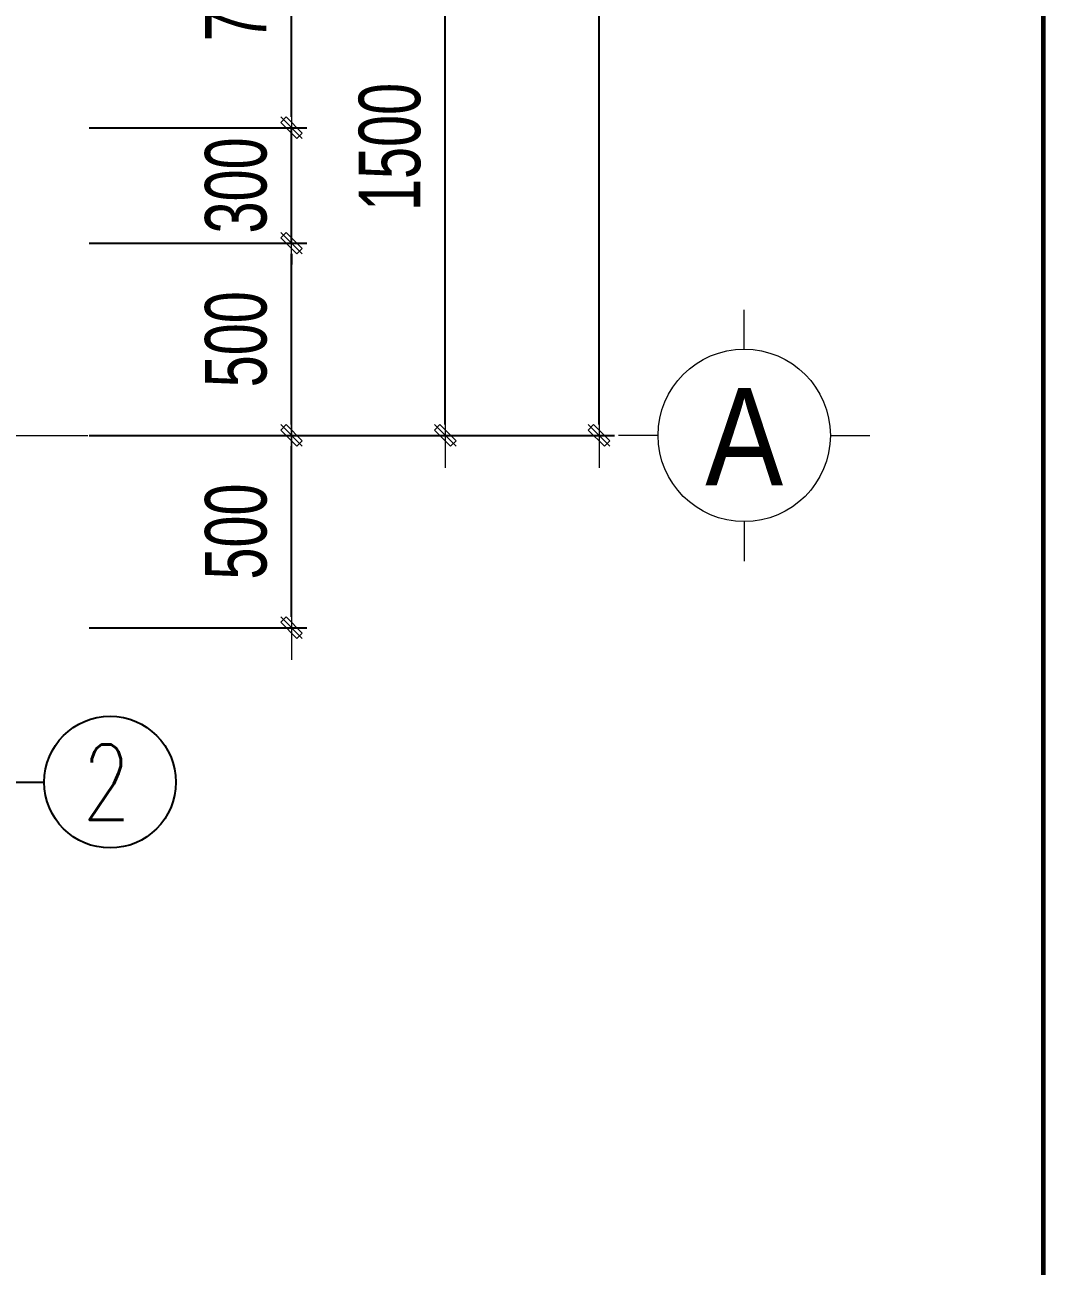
# Model space of a CAD drawing. Header units: millimetres. Extents: x -295047 to 263296, y -724756 to -308748.
# Drawn here: x -149442 to -146792, y -356019 to -352791 of the extents above; entities that cross this region are included whole.
import ezdxf
from ezdxf.enums import TextEntityAlignment as Align

# ---------------------------------------------------------------- set-up
doc = ezdxf.new("R2010")
doc.units = ezdxf.units.MM
doc.header["$MEASUREMENT"] = 0
doc.header["$PDMODE"] = 32
doc.linetypes.add('CENTERX2', pattern=[4, 2.5, -0.5, 0.5, -0.5])
doc.linetypes.add('DASHDOT', pattern=[1, 0.5, -0.25, 0, -0.25])
doc.layers.get('Defpoints').update_dxf_attribs({"color": 1})
for name, color, linetype, lineweight in [('Khungten_LCDI', 7, 'Continuous', 5), ('LC Dim', 8, 'Continuous', 18), ('LC ISO', 153, 'Continuous', 13), ('LC Net manh', 219, 'Continuous', 5), ('LC Net thay', 7, 'Continuous', 25), ('LC Net truc', 79, 'DASHDOT', 13), ('LC Text1', 3, 'Continuous', 20), ('LC Text2', 7, 'Continuous', 25)]:
    doc.layers.add(name, color=color, linetype=linetype, lineweight=lineweight)
doc.styles.add('HOATBIF', font='hoatbif.shx', dxfattribs={"width": 0.7})
doc.styles.add('Khungten', font='VHAVAN.TTF', dxfattribs={"width": 0.9, "height": 5000})
doc.styles.add('LC 1', font='VHAVANB.TTF')
doc.styles.add('LC 3', font='vnsimli.shx', dxfattribs={"width": 0.75})
doc.styles.add('Title', font='VHBLACK.TTF', dxfattribs={"width": 0.8})
doc.dimstyles.new('1-100', dxfattribs={"dimscale": 100, "dimtxt": 2.5, "dimasz": 0.35, "dimexe": 0.5, "dimexo": 0, "dimgap": 0.8, "dimtad": 1, "dimdec": 0, "dimzin": 0, "dimdsep": 46, "dimtxsty": 'HOATBIF', "dimblk1": 'DOT', "dimblk2": 'DOT', "dimsah": 1, "dimcen": -1, "dimdle": 1, "dimclrd": 256, "dimclre": 256, "dimclrt": 4, "dimadec": 3, "dimazin": 2, "dimtfac": 0.333333, "dimtdec": 0, "dimtix": 1, "dimtmove": 2, "dimatfit": 3, "dimldrblk": 'DOT', "dimfxl": 1, "dimtvp": 0.833333, "dimtolj": 1, "dimtzin": 0, "dimarcsym": 0})
doc.dimstyles.new('mb', dxfattribs={"dimscale": 71, "dimtxt": 2.5, "dimasz": 0.35, "dimexe": 0.5, "dimexo": 0, "dimgap": 0.8, "dimtad": 1, "dimdec": 0, "dimzin": 0, "dimdsep": 46, "dimtxsty": 'HOATBIF', "dimblk1": 'DOT', "dimblk2": 'DOT', "dimsah": 1, "dimcen": -1, "dimdle": 1, "dimclrd": 256, "dimclre": 256, "dimclrt": 4, "dimadec": 3, "dimazin": 2, "dimtfac": 0.333333, "dimtdec": 0, "dimtix": 1, "dimtmove": 2, "dimatfit": 3, "dimldrblk": 'DOT', "dimfxl": 1, "dimtvp": 0.833333, "dimtolj": 1, "dimtzin": 0, "dimarcsym": 0})

# ---------------------------------------------------------------- blocks, each defined once
blk = doc.blocks.new('lcdi KC')
at = {"layer": 'Khungten_LCDI', "color": 5, "lineweight": 60}
blk.add_line((36600, 14650), (36600, -14650), dxfattribs=at)
at = {"color": 7, "style": 'Khungten', "width": 0.8}
for tag, p in [('REVISION', (39498.8, -10746.3)), ('NGAYHT', (39546.1, -11609.4))]:
    blk.add_attdef(tag, text='', height=200, dxfattribs=at).set_placement(p, align=Align.CENTER)
at = {"layer": 'LC Text1', "style": 'Title', "width": 1.485915}
for tag, p, p2 in [('TENBANVE1', (36912.7, -8885.8), (40339.1, -8885.8)), ('TENBANVE2', (36912.7, -9562.5), (40339.1, -9562.5))]:
    blk.add_attdef(tag, text='', height=250, dxfattribs=at).set_placement(p, p2, align=Align.FIT)
at = {"layer": 'LC Text1', "style": 'Title', "width": 0.7}
blk.add_attdef('SOBANVE', text='', height=250, dxfattribs=at).set_placement((39562, -13896.2), align=Align.CENTER)
blk = doc.blocks.new('DOT')
at = {"layer": 'LC Dim'}
blk.add_line((-3, 0), (3, 0), dxfattribs=at)
at = {"layer": 'LC Dim', "color": 4}
blk.add_line((-1, -1), (1, 1), dxfattribs=at)
blk.add_lwpolyline([(0.5, 1), (-1, -0.5), (-0.5, -1), (1, 0.5)], close=True, dxfattribs=at)
blk = doc.blocks.new('*D138')
at = {"layer": 'Defpoints', "color": 0, "ltscale": 2, "transparency": 16777216}
for p in [(-149273.9, -353359), (-148747.8, -353359), (-149273.9, -353859)]:
    blk.add_point(p, dxfattribs=at)
at = {"layer": 'LC Dim', "lineweight": -2, "ltscale": 2, "transparency": 16777216}
for p, q in [((-149273.9, -353359), (-148707.8, -353359)), ((-148747.8, -353831), (-148747.8, -353387)), ((-149273.9, -353859), (-148707.8, -353859))]:
    blk.add_line(p, q, dxfattribs=at)
at = {"layer": 'LC Dim', "lineweight": -2, "ltscale": 2, "transparency": 16777216, "xscale": 28, "yscale": 28, "zscale": 28}
for p, rotation in [((-148747.8, -353359), 90), ((-148747.8, -353859), 270)]:
    blk.add_blockref('DOT', p, dxfattribs=dict(at, rotation=rotation))
at = {"layer": 'LC Dim', "color": 4, "ltscale": 2, "transparency": 16777216, "insert": (-148891.8, -353609), "char_height": 160, "attachment_point": 5, "rotation": 90, "style": 'HOATBIF'}
blk.add_mtext('\\A1;500', dxfattribs=at)
blk = doc.blocks.new('_Dot')
at = {"color": 0, "linetype": 'ByBlock', "lineweight": -2}
blk.add_line((-0.5, 0), (-1, 0), dxfattribs=at)
at = {"color": 0, "linetype": 'ByBlock', "const_width": 0.5}
blk.add_lwpolyline([(-0.25, 0, 1), (0.25, 0, 1)], format="xyb", close=True, dxfattribs=at)
blk = doc.blocks.new('*D139')
at = {"layer": 'Defpoints', "color": 0, "ltscale": 2, "transparency": 16777216}
for p in [(-149273.9, -353059), (-148747.8, -353059), (-149273.9, -353359)]:
    blk.add_point(p, dxfattribs=at)
at = {"layer": 'LC Dim', "lineweight": -2, "ltscale": 2, "transparency": 16777216}
for p, q in [((-148747.8, -353031), (-148747.8, -353003)), ((-149273.9, -353059), (-148707.8, -353059)), ((-148747.8, -353359), (-148747.8, -353059)), ((-149273.9, -353359), (-148707.8, -353359)), ((-148747.8, -353387), (-148747.8, -353415))]:
    blk.add_line(p, q, dxfattribs=at)
at = {"layer": 'LC Dim', "lineweight": -2, "ltscale": 2, "transparency": 16777216, "xscale": 28, "yscale": 28, "zscale": 28}
for p, rotation in [((-148747.8, -353059), 270), ((-148747.8, -353359), 90)]:
    blk.add_blockref('DOT', p, dxfattribs=dict(at, rotation=rotation))
at = {"layer": 'LC Dim', "color": 4, "ltscale": 2, "transparency": 16777216, "insert": (-148891.8, -353209), "char_height": 160, "attachment_point": 5, "rotation": 90, "style": 'HOATBIF'}
blk.add_mtext('\\A1;300', dxfattribs=at)
blk = doc.blocks.new('*D140')
at = {"layer": 'Defpoints', "color": 0, "ltscale": 2, "transparency": 16777216}
for p in [(-149273.9, -352359), (-148747.8, -352359), (-149273.9, -353059)]:
    blk.add_point(p, dxfattribs=at)
at = {"layer": 'LC Dim', "lineweight": -2, "ltscale": 2, "transparency": 16777216}
for p, q in [((-149273.9, -352359), (-148707.8, -352359)), ((-148747.8, -353031), (-148747.8, -352387)), ((-149273.9, -353059), (-148707.8, -353059))]:
    blk.add_line(p, q, dxfattribs=at)
at = {"layer": 'LC Dim', "lineweight": -2, "ltscale": 2, "transparency": 16777216, "xscale": 28, "yscale": 28, "zscale": 28}
for p, rotation in [((-148747.8, -352359), 90), ((-148747.8, -353059), 270)]:
    blk.add_blockref('DOT', p, dxfattribs=dict(at, rotation=rotation))
at = {"layer": 'LC Dim', "color": 4, "ltscale": 2, "transparency": 16777216, "insert": (-148891.8, -352709), "char_height": 160, "attachment_point": 5, "rotation": 90, "style": 'HOATBIF'}
blk.add_mtext('\\A1;700', dxfattribs=at)
blk = doc.blocks.new('*D147')
at = {"layer": 'Defpoints', "color": 0, "ltscale": 2, "transparency": 16777216}
for p in [(-149273.9, -352359), (-148347.8, -352359), (-149273.9, -353859)]:
    blk.add_point(p, dxfattribs=at)
at = {"layer": 'LC Dim', "lineweight": -2, "ltscale": 2, "transparency": 16777216}
for p, q in [((-149273.9, -352359), (-148307.8, -352359)), ((-148347.8, -353831), (-148347.8, -352387)), ((-149273.9, -353859), (-148307.8, -353859))]:
    blk.add_line(p, q, dxfattribs=at)
at = {"layer": 'LC Dim', "lineweight": -2, "ltscale": 2, "transparency": 16777216, "xscale": 28, "yscale": 28, "zscale": 28}
for p, rotation in [((-148347.8, -352359), 90), ((-148347.8, -353859), 270)]:
    blk.add_blockref('DOT', p, dxfattribs=dict(at, rotation=rotation))
at = {"layer": 'LC Dim', "color": 4, "ltscale": 2, "transparency": 16777216, "insert": (-148491.8, -353109), "char_height": 160, "attachment_point": 5, "rotation": 90, "style": 'HOATBIF'}
blk.add_mtext('\\A1;1500', dxfattribs=at)
blk = doc.blocks.new('*D149')
at = {"layer": 'Defpoints', "color": 0, "ltscale": 2, "transparency": 16777216}
for p in [(-149273.9, -346359), (-147947.8, -346359), (-149273.9, -353859)]:
    blk.add_point(p, dxfattribs=at)
at = {"layer": 'LC Dim', "lineweight": -2, "ltscale": 2, "transparency": 16777216}
for p, q in [((-149273.9, -346359), (-147907.8, -346359)), ((-147947.8, -353831), (-147947.8, -346387)), ((-149273.9, -353859), (-147907.8, -353859))]:
    blk.add_line(p, q, dxfattribs=at)
at = {"layer": 'LC Dim', "lineweight": -2, "ltscale": 2, "transparency": 16777216, "xscale": 28, "yscale": 28, "zscale": 28}
for p, rotation in [((-147947.8, -346359), 90), ((-147947.8, -353859), 270)]:
    blk.add_blockref('DOT', p, dxfattribs=dict(at, rotation=rotation))
at = {"layer": 'LC Dim', "color": 4, "ltscale": 2, "transparency": 16777216, "insert": (-148091.8, -350109), "char_height": 160, "attachment_point": 5, "rotation": 90, "style": 'HOATBIF'}
blk.add_mtext('\\A1;7500', dxfattribs=at)
blk = doc.blocks.new('TTRUC')
at = {"layer": 'LC ISO'}
for p, q in [((0, 6.95), (0, 10.13)), ((-6.95, 0), (-10.13, 0)), ((6.95, 0), (10.13, 0)), ((0, -6.95), (0, -10.13))]:
    blk.add_line(p, q, dxfattribs=at)
at = {"layer": 'LC Net manh'}
blk.add_circle((0, 0), 6.95, dxfattribs=at)
blk = doc.blocks.new('*D38')
at = {"layer": 'Defpoints', "color": 0, "ltscale": 2, "transparency": 16777216}
for p in [(-149273.9, -353859), (-148747.8, -353859), (-149273.9, -354359)]:
    blk.add_point(p, dxfattribs=at)
at = {"layer": 'LC Dim', "lineweight": -2, "ltscale": 2, "transparency": 16777216}
for p, q in [((-149273.9, -353859), (-148707.8, -353859)), ((-148747.8, -354331), (-148747.8, -353887)), ((-149273.9, -354359), (-148707.8, -354359))]:
    blk.add_line(p, q, dxfattribs=at)
at = {"layer": 'LC Dim', "lineweight": -2, "ltscale": 2, "transparency": 16777216, "xscale": 28, "yscale": 28, "zscale": 28}
for p, rotation in [((-148747.8, -353859), 90), ((-148747.8, -354359), 270)]:
    blk.add_blockref('DOT', p, dxfattribs=dict(at, rotation=rotation))
at = {"layer": 'LC Dim', "color": 4, "ltscale": 2, "transparency": 16777216, "insert": (-148891.8, -354109), "char_height": 160, "attachment_point": 5, "rotation": 90, "style": 'HOATBIF'}
blk.add_mtext('\\A1;500', dxfattribs=at)

msp = doc.modelspace()

# ---------------------------------------------------------------- linework, layer by layer
at = {"layer": 'LC Net truc', "linetype": 'CENTERX2', "ltscale": 200}
msp.add_line((-168978, -353859), (-148771.7, -353859), dxfattribs=at)
at = {"layer": 'LC Text2', "ltscale": 100}
msp.add_circle((-149219.8, -354760.7), 171.2, dxfattribs=at)

# ---------------------------------------------------------------- block references
at = {"layer": 'LC ISO', "xscale": 32.25101427308982, "yscale": 32.25101427308982, "zscale": 32.25101427308982}
msp.add_blockref('TTRUC', (-147570.1, -353859), dxfattribs=at)
at = {"layer": 'LC Net thay', "xscale": 0.6399999999848659, "yscale": 0.6399999999848659, "zscale": 0.6399999999848659}
msp.add_blockref('lcdi KC', (-170216.2, -354109.3), dxfattribs=at)

# ---------------------------------------------------------------- texts
at = {"layer": 'LC Text1', "ltscale": 0.2, "style": 'LC 1', "width": 0.9}
msp.add_text('a', height=252.5, dxfattribs=at).set_placement((-147570.1, -354064.4), align=Align.BOTTOM_CENTER)
at = {"layer": 'LC Text2', "ltscale": 100, "style": 'LC 3', "width": 0.75}
msp.add_text('2', height=195.6, rotation=360, dxfattribs=at).set_placement((-149229.4, -354760.7), align=Align.MIDDLE_CENTER)

# ---------------------------------------------------------------- dimensions: what is measured, and where the dimension line sits
at = {"layer": 'LC Dim', "ltscale": 2}
for base, p1, p2, picture, middle in [((-147947.8, -346359), (-149273.9, -353859), (-149273.9, -346359), '*D149', (-148091.8, -350109)), ((-148747.8, -352359), (-149273.9, -353059), (-149273.9, -352359), '*D140', (-148891.8, -352709)), ((-148347.8, -352359), (-149273.9, -353859), (-149273.9, -352359), '*D147', (-148491.8, -353109)), ((-148747.8, -353059), (-149273.9, -353359), (-149273.9, -353059), '*D139', (-148891.8, -353209)), ((-148747.8, -353359), (-149273.9, -353859), (-149273.9, -353359), '*D138', (-148891.8, -353609)), ((-148747.8, -353859), (-149273.9, -354359), (-149273.9, -353859), '*D38', (-148891.8, -354109))]:
    dim = msp.add_linear_dim(base=base, p1=p1, p2=p2, angle=90, dimstyle='1-100', override={"dimscale": 80, "dimtxt": 2}, dxfattribs=at)
    dim.commit()
    dim.dimension.update_dxf_attribs({"geometry": picture, "text_midpoint": middle})

# ---------------------------------------------------------------- leaders
msp.add_leader([(-150346.2, -353674.9), (-150186.7, -354760.7), (-149391, -354760.7)], dimstyle='mb', override={"dimscale": 65}, dxfattribs=at)

doc.saveas('drawing.dxf')
